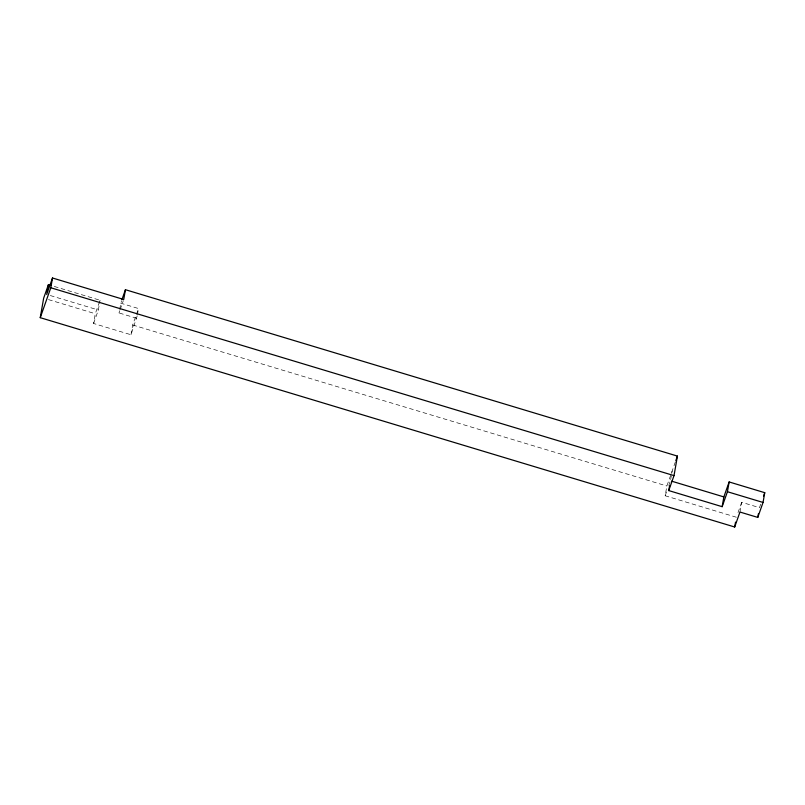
<?xml version="1.0" encoding="UTF-8"?>
<svg xmlns="http://www.w3.org/2000/svg" width="805" height="805" viewBox="0 0 805 805"><rect width="100%" height="100%" fill="white"/><g stroke="black" fill="none" stroke-linecap="round" stroke-linejoin="round"><path stroke-width="0.6" stroke-dasharray="4.03 3.02" d="M137.212 315.852L130.984 334.749L93.591 323.479L95.292 313.719L100.041 300.255L52.013 285.775M93.591 323.479L98.341 310.016L100.041 300.255M136.79 318.297L118.979 312.934L119.412 310.489M119.623 309.271L121.475 300.919M130.984 334.749L132.684 324.989L138.49 308.536L120.69 303.163M137.424 314.634L138.49 308.536M736.384 517.243L665.161 495.769L666.872 486.009L675.395 461.849M670.656 479.589L671.511 474.709M671.722 473.491L672.145 471.046M739.966 512.04L741.667 502.28L759.477 507.653L760.695 504.202M118.979 312.934L119.774 310.69M120.166 309.563L123.336 300.587M665.161 495.769L667.194 490.014M668.814 485.415L670.032 481.964M738.014 512.634L741.667 502.28M50.302 295.536L98.341 310.016M48.461 299.601L95.292 313.719M132.684 324.989L666.872 486.009"/><path stroke-width="1.21" d="M669.589 485.697L668.734 490.577L722.155 506.677L723.856 496.916L729.139 481.954L764.75 492.69L763.049 502.451L757.767 517.414L739.966 512.04L734.683 527.003L40.25 317.673L43.661 298.152L48.411 284.688L50.806 285.413M48.411 284.688L46.7 294.449L52.506 277.997L123.729 299.47L125.439 289.709L677.428 456.093L674.016 475.614L668.734 490.577M40.25 317.673L50.806 287.757L52.506 277.997M722.155 506.677L727.438 491.724L729.139 481.954M734.683 527.003L735.539 522.123M757.767 517.414L758.411 513.751M121.877 299.802L125.439 289.709M675.798 460.691L677.428 456.093M763.532 496.142L764.75 492.69M50.806 287.757L674.016 475.614M727.438 491.724L763.049 502.451M671.632 481.169L723.856 496.916"/></g></svg>
